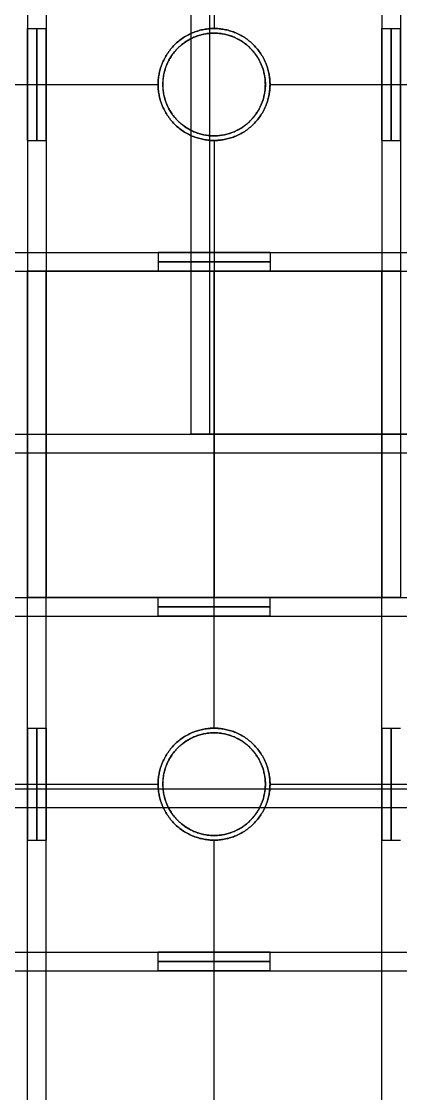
# Model space of a CAD drawing. Header units: millimetres. Extents: x -6529 to 809, y -8611 to 207.
# Drawn here: x 92.9 to 133.5, y -8023.7 to -7908.7 of the extents above; entities that cross this region are included whole.
import ezdxf

# ---------------------------------------------------------------- set-up
doc = ezdxf.new("R2010")
doc.units = ezdxf.units.MM
doc.header["$MEASUREMENT"] = 0
doc.layers.add('platen', color=7, linetype='Continuous', true_color=0x007f00)
doc.layers.add('staal', color=5, linetype='Continuous', true_color=0x0000ff)

# ---------------------------------------------------------------- blocks, each defined once
blk = doc.blocks.new('top plaat')
at = {"layer": 'platen'}
for p, q in [((620.5, -575), (620.5, -575, 18)), ((615, -580.5), (615, -580.5, 18)), ((626, -580.5), (626, -580.5, 18)), ((620.5, -586), (620.5, -586, 18)), ((0, -618), (1316, -618)), ((0, -618, 18), (1316, -618, 18)), ((620.5, -650), (620.5, -650, 18)), ((615, -655.5), (615, -655.5, 18)), ((626, -655.5), (626, -655.5, 18)), ((620.5, -661), (620.5, -661, 18))]:
    blk.add_line(p, q, dxfattribs=at)
for centre in [(620.5, -580.5, 9), (620.5, -655.5, 9)]:
    blk.add_circle(centre, 5.5, dxfattribs=at)
for points in [[(626, -580.5), (626, -586), (620.5, -586), (615, -586), (615, -580.5), (615, -575), (620.5, -575), (626, -575), (626, -580.5)], [(626, -580.5, 18), (626, -586, 18), (620.5, -586, 18), (615, -586, 18), (615, -580.5, 18), (615, -575, 18), (620.5, -575, 18), (626, -575, 18), (626, -580.5, 18)], [(620.5, -650), (626, -650), (626, -655.5), (626, -661), (620.5, -661), (615, -661), (615, -655.5), (615, -650), (620.5, -650)], [(620.5, -650, 18), (626, -650, 18), (626, -655.5, 18), (626, -661, 18), (620.5, -661, 18), (615, -661, 18), (615, -655.5, 18), (615, -650, 18), (620.5, -650, 18)]]:
    blk.add_rational_spline(points, [1, 0.707106781187, 1, 0.707106781187, 1, 0.707106781187, 1, 0.707106781187, 1], degree=2, knots=[-37.699112, -37.699112, -37.699112, -28.274334, -28.274334, -18.849556, -18.849556, -9.424778, -9.424778, 0, 0, 0], dxfattribs=at)
blk = doc.blocks.new('plaat base')
at = {"layer": 'platen'}
for p, q in [((58, -600), (1258, -600)), ((58, -600, 18), (1258, -600, 18))]:
    blk.add_line(p, q, dxfattribs=at)

msp = doc.modelspace()

# ---------------------------------------------------------------- linework, layer by layer
at = {"layer": 'staal'}
for p, q in [((93.53, -7909.5, 20), (95.53, -7909.5, 20)), ((113.53, -7909.5, 1954), (113.53, -7909.5, 1952)), ((113.53, -7909.5, 1992), (113.53, -7909.5, 1990)), ((113.53, -7909.5, 2), (113.53, -7909.5)), ((113.53, -7909.5, 40), (113.53, -7909.5, 38)), ((131.53, -7909.5, 20), (133.53, -7909.5, 20)), ((93.53, -7915.5, 26), (95.53, -7915.5, 26)), ((93.53, -7915.5, 14), (95.53, -7915.5, 14)), ((107.53, -7915.5, 1954), (107.53, -7915.5, 1952)), ((107.53, -7915.5, 1992), (107.53, -7915.5, 1990)), ((107.53, -7915.5, 2), (107.53, -7915.5)), ((107.53, -7915.5, 40), (107.53, -7915.5, 38)), ((119.53, -7915.5, 1954), (119.53, -7915.5, 1952)), ((119.53, -7915.5, 1992), (119.53, -7915.5, 1990)), ((119.53, -7915.5, 2), (119.53, -7915.5)), ((119.53, -7915.5, 40), (119.53, -7915.5, 38)), ((131.53, -7915.5, 26), (133.53, -7915.5, 26)), ((131.53, -7915.5, 14), (133.53, -7915.5, 14)), ((93.53, -7921.5, 20), (95.53, -7921.5, 20)), ((113.53, -7921.5, 1954), (113.53, -7921.5, 1952)), ((113.53, -7921.5, 1992), (113.53, -7921.5, 1990)), ((113.53, -7921.5, 2), (113.53, -7921.5)), ((113.53, -7921.5, 40), (113.53, -7921.5, 38)), ((131.53, -7921.5, 20), (133.53, -7921.5, 20)), ((107.53, -7933.5, 1972), (107.53, -7935.5, 1972)), ((113.53, -7933.5, 1978), (113.53, -7935.5, 1978)), ((113.53, -7933.5, 1966), (113.53, -7935.5, 1966)), ((119.53, -7933.5, 1972), (119.53, -7935.5, 1972)), ((93.53, -7935.5, 1972), (95.53, -7935.5, 1972)), ((113.53, -7935.5, 1992), (113.53, -7935.5, 1990)), ((113.53, -7935.5, 1954), (113.53, -7935.5, 1952)), ((131.53, -7935.5, 1972), (133.53, -7935.5, 1972)), ((93.53, -7970.5, 20), (95.53, -7970.5, 20)), ((107.53, -7972.5, 20), (107.53, -7970.5, 20)), ((113.53, -7970.5, 40), (113.53, -7970.5, 38)), ((113.53, -7970.5, 2), (113.53, -7970.5)), ((113.53, -7972.5, 26), (113.53, -7970.5, 26)), ((113.53, -7972.5, 14), (113.53, -7970.5, 14)), ((119.53, -7972.5, 20), (119.53, -7970.5, 20)), ((131.53, -7970.5, 20), (133.53, -7970.5, 20)), ((93.53, -7984.5, 1972), (95.53, -7984.5, 1972)), ((113.53, -7984.5, 1954), (113.53, -7984.5, 1952)), ((113.53, -7984.5, 1992), (113.53, -7984.5, 1990)), ((113.53, -7984.5, 2), (113.53, -7984.5)), ((113.53, -7984.5, 40), (113.53, -7984.5, 38)), ((131.53, -7984.5, 1972), (133.53, -7984.5, 1972)), ((93.53, -7990.5, 1978), (95.53, -7990.5, 1978)), ((93.53, -7990.5, 1966), (95.53, -7990.5, 1966)), ((107.53, -7990.5, 1954), (107.53, -7990.5, 1952)), ((107.53, -7990.5, 1992), (107.53, -7990.5, 1990)), ((107.53, -7990.5, 2), (107.53, -7990.5)), ((107.53, -7990.5, 40), (107.53, -7990.5, 38)), ((119.53, -7990.5, 1954), (119.53, -7990.5, 1952)), ((119.53, -7990.5, 1992), (119.53, -7990.5, 1990)), ((119.53, -7990.5, 2), (119.53, -7990.5)), ((119.53, -7990.5, 40), (119.53, -7990.5, 38)), ((131.53, -7990.5, 1978), (133.53, -7990.5, 1978)), ((131.53, -7990.5, 1966), (133.53, -7990.5, 1966)), ((93.53, -7996.5, 1972), (95.53, -7996.5, 1972)), ((113.53, -7996.5, 1954), (113.53, -7996.5, 1952)), ((113.53, -7996.5, 1992), (113.53, -7996.5, 1990)), ((113.53, -7996.5, 2), (113.53, -7996.5)), ((113.53, -7996.5, 40), (113.53, -7996.5, 38)), ((131.53, -7996.5, 1972), (133.53, -7996.5, 1972)), ((107.53, -8010.5, 20), (107.53, -8008.5, 20)), ((113.53, -8010.5, 26), (113.53, -8008.5, 26)), ((113.53, -8010.5, 14), (113.53, -8008.5, 14)), ((119.53, -8010.5, 20), (119.53, -8008.5, 20))]:
    msp.add_line(p, q, dxfattribs=at)
for points in [[(93.53, -7335), (93.53, -7652.75), (93.53, -7970.5)], [(93.53, -7335, 40), (93.53, -7652.75, 40), (93.53, -7970.5, 40)], [(95.53, -7335, 2), (95.53, -7652.75, 2), (95.53, -7970.5, 2)], [(95.53, -7335, 38), (95.53, -7652.75, 38), (95.53, -7970.5, 38)], [(111.03, -7335, 40), (111.03, -7644, 40), (111.03, -7953, 40)], [(111.03, -7335), (111.03, -7644), (111.03, -7953)], [(113.03, -7335, 2), (113.03, -7644, 2), (113.03, -7953, 2)], [(113.03, -7335, 38), (113.03, -7644, 38), (113.03, -7953, 38)], [(131.53, -7335, 2), (131.53, -7652.75, 2), (131.53, -7970.5, 2)], [(131.53, -7335, 38), (131.53, -7652.75, 38), (131.53, -7970.5, 38)], [(133.53, -7335), (133.53, -7652.75), (133.53, -7970.5)], [(133.53, -7335, 40), (133.53, -7652.75, 40), (133.53, -7970.5, 40)], [(93.53, -7846.5, 20), (93.53, -7878, 20), (93.53, -7909.5, 20)], [(95.53, -7846.5, 20), (95.53, -7878, 20), (95.53, -7909.5, 20)], [(113.53, -7846.5), (113.53, -7878), (113.53, -7909.5)], [(113.53, -7846.5, 40), (113.53, -7878, 40), (113.53, -7909.5, 40)], [(113.53, -7846.5, 2), (113.53, -7878, 2), (113.53, -7909.5, 2)], [(113.53, -7846.5, 38), (113.53, -7878, 38), (113.53, -7909.5, 38)], [(131.53, -7846.5, 20), (131.53, -7878, 20), (131.53, -7909.5, 20)], [(133.53, -7846.5, 20), (133.53, -7878, 20), (133.53, -7909.5, 20)], [(44.53, -7915.5, 1952), (76.03, -7915.5, 1952), (107.53, -7915.5, 1952)], [(44.53, -7915.5, 1992), (76.03, -7915.5, 1992), (107.53, -7915.5, 1992)], [(44.53, -7915.5, 1954), (76.03, -7915.5, 1954), (107.53, -7915.5, 1954)], [(44.53, -7915.5, 1990), (76.03, -7915.5, 1990), (107.53, -7915.5, 1990)], [(119.53, -7915.5, 1952), (144.03, -7915.5, 1952), (168.53, -7915.5, 1952)], [(119.53, -7915.5, 1992), (144.03, -7915.5, 1992), (168.53, -7915.5, 1992)], [(119.53, -7915.5, 1954), (144.03, -7915.5, 1954), (168.53, -7915.5, 1954)], [(119.53, -7915.5, 1990), (144.03, -7915.5, 1990), (168.53, -7915.5, 1990)], [(93.53, -7921.5, 20), (93.53, -7946, 20), (93.53, -7970.5, 20)], [(95.53, -7921.5, 20), (95.53, -7946, 20), (95.53, -7970.5, 20)], [(113.53, -7921.5), (113.53, -7946), (113.53, -7970.5)], [(113.53, -7921.5, 40), (113.53, -7946, 40), (113.53, -7970.5, 40)], [(113.53, -7921.5, 2), (113.53, -7946, 2), (113.53, -7970.5, 2)], [(113.53, -7921.5, 38), (113.53, -7946, 38), (113.53, -7970.5, 38)], [(131.53, -7921.5, 20), (131.53, -7946, 20), (131.53, -7970.5, 20)], [(133.53, -7921.5, 20), (133.53, -7946, 20), (133.53, -7970.5, 20)], [(-466.97, -7933.5, 1954), (-149.22, -7933.5, 1954), (168.53, -7933.5, 1954)], [(-466.97, -7933.5, 1990), (-149.22, -7933.5, 1990), (168.53, -7933.5, 1990)], [(44.53, -7933.5, 1972), (76.03, -7933.5, 1972), (107.53, -7933.5, 1972)], [(119.53, -7933.5, 1972), (144.03, -7933.5, 1972), (168.53, -7933.5, 1972)], [(-466.97, -7935.5, 1952), (-149.22, -7935.5, 1952), (168.53, -7935.5, 1952)], [(-466.97, -7935.5, 1992), (-149.22, -7935.5, 1992), (168.53, -7935.5, 1992)], [(44.53, -7935.5, 1972), (76.03, -7935.5, 1972), (107.53, -7935.5, 1972)], [(93.53, -7935.5, 1952), (113.53, -7935.5, 1952), (133.53, -7935.5, 1952)], [(93.53, -8571, 1952), (93.53, -8253.25, 1952), (93.53, -7935.5, 1952)], [(93.53, -8571, 1992), (93.53, -8253.25, 1992), (93.53, -7935.5, 1992)], [(133.53, -7935.5, 1992), (113.53, -7935.5, 1992), (93.53, -7935.5, 1992)], [(93.53, -7935.5, 1992), (93.53, -7935.5, 1972), (93.53, -7935.5, 1952)], [(93.53, -7984.5, 1972), (93.53, -7960, 1972), (93.53, -7935.5, 1972)], [(95.53, -8571, 1954), (95.53, -8253.25, 1954), (95.53, -7935.5, 1954)], [(131.53, -7935.5, 1954), (113.53, -7935.5, 1954), (95.53, -7935.5, 1954)], [(95.53, -8571, 1990), (95.53, -8253.25, 1990), (95.53, -7935.5, 1990)], [(95.53, -7935.5, 1954), (95.53, -7935.5, 1972), (95.53, -7935.5, 1990)], [(95.53, -7935.5, 1990), (113.53, -7935.5, 1990), (131.53, -7935.5, 1990)], [(95.53, -7984.5, 1972), (95.53, -7960, 1972), (95.53, -7935.5, 1972)], [(113.53, -7984.5, 1952), (113.53, -7960, 1952), (113.53, -7935.5, 1952)], [(113.53, -7984.5, 1992), (113.53, -7960, 1992), (113.53, -7935.5, 1992)], [(113.53, -7984.5, 1954), (113.53, -7960, 1954), (113.53, -7935.5, 1954)], [(113.53, -7984.5, 1990), (113.53, -7960, 1990), (113.53, -7935.5, 1990)], [(119.53, -7935.5, 1972), (144.03, -7935.5, 1972), (168.53, -7935.5, 1972)], [(131.53, -8571, 1954), (131.53, -8253.25, 1954), (131.53, -7935.5, 1954)], [(131.53, -7935.5, 1990), (131.53, -7935.5, 1972), (131.53, -7935.5, 1954)], [(131.53, -8571, 1990), (131.53, -8253.25, 1990), (131.53, -7935.5, 1990)], [(131.53, -7984.5, 1972), (131.53, -7960, 1972), (131.53, -7935.5, 1972)], [(-466.97, -7953, 40), (-157.97, -7953, 40), (151.03, -7953, 40)], [(-466.97, -7953), (-157.97, -7953), (151.03, -7953)], [(151.03, -7953, 40), (131.03, -7953, 40), (111.03, -7953, 40)], [(111.03, -7953, 40), (111.03, -7953, 20), (111.03, -7953)], [(111.03, -7953), (131.03, -7953), (151.03, -7953)], [(149.03, -7953, 2), (131.03, -7953, 2), (113.03, -7953, 2)], [(113.03, -7953, 2), (113.03, -7953, 20), (113.03, -7953, 38)], [(113.03, -7953, 38), (131.03, -7953, 38), (149.03, -7953, 38)], [(-466.97, -7955, 2), (-157.97, -7955, 2), (151.03, -7955, 2)], [(-466.97, -7955, 38), (-157.97, -7955, 38), (151.03, -7955, 38)], [(-466.97, -7970.5), (-149.22, -7970.5), (168.53, -7970.5)], [(-466.97, -7970.5, 40), (-149.22, -7970.5, 40), (168.53, -7970.5, 40)], [(44.53, -7970.5, 20), (76.03, -7970.5, 20), (107.53, -7970.5, 20)], [(93.53, -7970.5), (113.53, -7970.5), (133.53, -7970.5)], [(133.53, -7970.5, 40), (113.53, -7970.5, 40), (93.53, -7970.5, 40)], [(93.53, -7970.5, 40), (93.53, -7970.5, 20), (93.53, -7970.5)], [(131.53, -7970.5, 2), (113.53, -7970.5, 2), (95.53, -7970.5, 2)], [(95.53, -7970.5, 2), (95.53, -7970.5, 20), (95.53, -7970.5, 38)], [(95.53, -7970.5, 38), (113.53, -7970.5, 38), (131.53, -7970.5, 38)], [(119.53, -7970.5, 20), (144.03, -7970.5, 20), (168.53, -7970.5, 20)], [(131.53, -7970.5, 38), (131.53, -7970.5, 20), (131.53, -7970.5, 2)], [(133.53, -7970.5), (133.53, -7970.5, 20), (133.53, -7970.5, 40)], [(-466.97, -7972.5, 2), (-149.22, -7972.5, 2), (168.53, -7972.5, 2)], [(-466.97, -7972.5, 38), (-149.22, -7972.5, 38), (168.53, -7972.5, 38)], [(44.53, -7972.5, 20), (76.03, -7972.5, 20), (107.53, -7972.5, 20)], [(119.53, -7972.5, 20), (144.03, -7972.5, 20), (168.53, -7972.5, 20)], [(44.53, -7990.5), (76.03, -7990.5), (107.53, -7990.5)], [(44.53, -7990.5, 40), (76.03, -7990.5, 40), (107.53, -7990.5, 40)], [(44.53, -7990.5, 2), (76.03, -7990.5, 2), (107.53, -7990.5, 2)], [(44.53, -7990.5, 38), (76.03, -7990.5, 38), (107.53, -7990.5, 38)], [(119.53, -7990.5), (144.03, -7990.5), (168.53, -7990.5)], [(119.53, -7990.5, 40), (144.03, -7990.5, 40), (168.53, -7990.5, 40)], [(119.53, -7990.5, 2), (144.03, -7990.5, 2), (168.53, -7990.5, 2)], [(119.53, -7990.5, 38), (144.03, -7990.5, 38), (168.53, -7990.5, 38)], [(-466.97, -7991, 2), (-157.97, -7991, 2), (151.03, -7991, 2)], [(-466.97, -7991, 38), (-157.97, -7991, 38), (151.03, -7991, 38)], [(-466.97, -7993, 40), (-157.97, -7993, 40), (151.03, -7993, 40)], [(-466.97, -7993), (-157.97, -7993), (151.03, -7993)], [(93.53, -8059.5, 1972), (93.53, -8028, 1972), (93.53, -7996.5, 1972)], [(95.53, -8059.5, 1972), (95.53, -8028, 1972), (95.53, -7996.5, 1972)], [(113.53, -8059.5, 1952), (113.53, -8028, 1952), (113.53, -7996.5, 1952)], [(113.53, -8059.5, 1992), (113.53, -8028, 1992), (113.53, -7996.5, 1992)], [(113.53, -8059.5, 1954), (113.53, -8028, 1954), (113.53, -7996.5, 1954)], [(113.53, -8059.5, 1990), (113.53, -8028, 1990), (113.53, -7996.5, 1990)], [(131.53, -8059.5, 1972), (131.53, -8028, 1972), (131.53, -7996.5, 1972)], [(-466.97, -8008.5, 2), (-149.22, -8008.5, 2), (168.53, -8008.5, 2)], [(-466.97, -8008.5, 38), (-149.22, -8008.5, 38), (168.53, -8008.5, 38)], [(44.53, -8008.5, 20), (76.03, -8008.5, 20), (107.53, -8008.5, 20)], [(119.53, -8008.5, 20), (144.03, -8008.5, 20), (168.53, -8008.5, 20)], [(-466.97, -8010.5), (-149.22, -8010.5), (168.53, -8010.5)], [(-466.97, -8010.5, 40), (-149.22, -8010.5, 40), (168.53, -8010.5, 40)], [(44.53, -8010.5, 20), (76.03, -8010.5, 20), (107.53, -8010.5, 20)], [(119.53, -8010.5, 20), (144.03, -8010.5, 20), (168.53, -8010.5, 20)]]:
    msp.add_open_spline(points, degree=2, dxfattribs=at)
for points, weights, knots in [([(93.53, -7915.5, 26), (93.53, -7921.5, 26), (93.53, -7921.5, 20), (93.53, -7921.5, 14), (93.53, -7915.5, 14), (93.53, -7909.5, 14), (93.53, -7909.5, 20), (93.53, -7909.5, 26), (93.53, -7915.5, 26)], [1, 0.707106781187, 1, 0.707106781187, 1, 0.707106781187, 1, 0.707106781187, 1], [0, 0, 0, 7.853982, 7.853982, 15.707963, 15.707963, 23.561945, 23.561945, 31.415927, 31.415927, 31.415927]), ([(94.53, -7915.5, 26), (94.53, -7921.5, 26), (94.53, -7921.5, 20), (94.53, -7921.5, 14), (94.53, -7915.5, 14), (94.53, -7909.5, 14), (94.53, -7909.5, 20), (94.53, -7909.5, 26), (94.53, -7915.5, 26)], [1, 0.707106781187, 1, 0.707106781187, 1, 0.707106781187, 1, 0.707106781187, 1], [0, 0, 0, 7.853982, 7.853982, 15.707963, 15.707963, 23.561945, 23.561945, 31.415927, 31.415927, 31.415927]), ([(95.53, -7915.5, 26), (95.53, -7909.5, 26), (95.53, -7909.5, 20), (95.53, -7909.5, 14), (95.53, -7915.5, 14), (95.53, -7921.5, 14), (95.53, -7921.5, 20), (95.53, -7921.5, 26), (95.53, -7915.5, 26)], [1, 0.707106781187, 1, 0.707106781187, 1, 0.707106781187, 1, 0.707106851018, 0.999999860338], [-31.415927, -31.415927, -31.415927, -23.561944, -23.561944, -15.707962, -15.707962, -7.85398, -7.85398, 0, 0, 0]), ([(113.53, -7921.5, 1952), (107.53, -7921.5, 1952), (107.53, -7915.5, 1952), (107.53, -7909.5, 1952), (113.53, -7909.5, 1952), (119.53, -7909.5, 1952), (119.53, -7915.5, 1952), (119.53, -7921.5, 1952), (113.53, -7921.5, 1952)], [1, 0.707106781187, 1, 0.707106781187, 1, 0.707106781187, 1, 0.707106781187, 1], [-31.415927, -31.415927, -31.415927, -23.561945, -23.561945, -15.707963, -15.707963, -7.853982, -7.853982, 0, 0, 0]), ([(113.53, -7921.5, 1992), (119.53, -7921.5, 1992), (119.53, -7915.5, 1992), (119.53, -7909.5, 1992), (113.53, -7909.5, 1992), (107.53, -7909.5, 1992), (107.53, -7915.5, 1992), (107.53, -7921.5, 1992), (113.53, -7921.5, 1992)], [1, 0.707106781187, 1, 0.707106781187, 1, 0.707106781187, 1, 0.707106781187, 1], [0, 0, 0, 7.853982, 7.853982, 15.707963, 15.707963, 23.561945, 23.561945, 31.415927, 31.415927, 31.415927]), ([(113.53, -7921.5, 1954), (119.53, -7921.5, 1954), (119.53, -7915.5, 1954), (119.53, -7909.5, 1954), (113.53, -7909.5, 1954), (107.53, -7909.5, 1954), (107.53, -7915.5, 1954), (107.53, -7921.5, 1954), (113.53, -7921.5, 1954)], [1, 0.707106781187, 1, 0.707106781187, 1, 0.707106781187, 1, 0.707106781187, 1], [0, 0, 0, 7.853982, 7.853982, 15.707963, 15.707963, 23.561945, 23.561945, 31.415927, 31.415927, 31.415927]), ([(113.53, -7921.5, 1990), (107.53, -7921.5, 1990), (107.53, -7915.5, 1990), (107.53, -7909.5, 1990), (113.53, -7909.5, 1990), (119.53, -7909.5, 1990), (119.53, -7915.5, 1990), (119.53, -7921.5, 1990), (113.53, -7921.5, 1990)], [1, 0.707106781187, 1, 0.707106781187, 1, 0.707106781187, 1, 0.707106781187, 1], [-31.415927, -31.415927, -31.415927, -23.561945, -23.561945, -15.707963, -15.707963, -7.853982, -7.853982, 0, 0, 0]), ([(113.53, -7921.5, 1953), (119.53, -7921.5, 1953), (119.53, -7915.5, 1953), (119.53, -7909.5, 1953), (113.53, -7909.5, 1953), (107.53, -7909.5, 1953), (107.53, -7915.5, 1953), (107.53, -7921.5, 1953), (113.53, -7921.5, 1953)], [1, 0.707106781187, 1, 0.707106781187, 1, 0.707106781187, 1, 0.707106781187, 1], [0, 0, 0, 7.853982, 7.853982, 15.707963, 15.707963, 23.561945, 23.561945, 31.415927, 31.415927, 31.415927]), ([(113.53, -7921.5, 1991), (119.53, -7921.5, 1991), (119.53, -7915.5, 1991), (119.53, -7909.5, 1991), (113.53, -7909.5, 1991), (107.53, -7909.5, 1991), (107.53, -7915.5, 1991), (107.53, -7921.5, 1991), (113.53, -7921.5, 1991)], [1, 0.707106781187, 1, 0.707106781187, 1, 0.707106781187, 1, 0.707106781187, 1], [0, 0, 0, 7.853982, 7.853982, 15.707963, 15.707963, 23.561945, 23.561945, 31.415927, 31.415927, 31.415927]), ([(119.53, -7915.5), (119.53, -7909.5), (113.53, -7909.5), (107.53, -7909.5), (107.53, -7915.5), (107.53, -7921.5), (113.53, -7921.5), (119.53, -7921.5), (119.53, -7915.5)], [1, 0.707106781187, 1, 0.707106781187, 1, 0.707106781187, 1, 0.707106781187, 1], [-31.415927, -31.415927, -31.415927, -23.561945, -23.561945, -15.707963, -15.707963, -7.853982, -7.853982, 0, 0, 0]), ([(119.53, -7915.5, 40), (119.53, -7921.5, 40), (113.53, -7921.5, 40), (107.53, -7921.5, 40), (107.53, -7915.5, 40), (107.53, -7909.5, 40), (113.53, -7909.5, 40), (119.53, -7909.5, 40), (119.53, -7915.5, 40)], [1, 0.707106781187, 1, 0.707106781187, 1, 0.707106781187, 1, 0.707106781187, 1], [0, 0, 0, 7.853982, 7.853982, 15.707963, 15.707963, 23.561945, 23.561945, 31.415927, 31.415927, 31.415927]), ([(119.53, -7915.5, 2), (119.53, -7921.5, 2), (113.53, -7921.5, 2), (107.53, -7921.5, 2), (107.53, -7915.5, 2), (107.53, -7909.5, 2), (113.53, -7909.5, 2), (119.53, -7909.5, 2), (119.53, -7915.5, 2)], [1, 0.707106781187, 1, 0.707106781187, 1, 0.707106781187, 1, 0.707106781187, 1], [0, 0, 0, 7.853982, 7.853982, 15.707963, 15.707963, 23.561945, 23.561945, 31.415927, 31.415927, 31.415927]), ([(119.53, -7915.5, 38), (119.53, -7909.5, 38), (113.53, -7909.5, 38), (107.53, -7909.5, 38), (107.53, -7915.5, 38), (107.53, -7921.5, 38), (113.53, -7921.5, 38), (119.53, -7921.5, 38), (119.53, -7915.5, 38)], [1, 0.707106781187, 1, 0.707106781187, 1, 0.707106781187, 1, 0.707106781187, 1], [-31.415927, -31.415927, -31.415927, -23.561945, -23.561945, -15.707963, -15.707963, -7.853982, -7.853982, 0, 0, 0]), ([(119.53, -7915.5, 1), (119.53, -7921.5, 1), (113.53, -7921.5, 1), (107.53, -7921.5, 1), (107.53, -7915.5, 1), (107.53, -7909.5, 1), (113.53, -7909.5, 1), (119.53, -7909.5, 1), (119.53, -7915.5, 1)], [1, 0.707106781187, 1, 0.707106781187, 1, 0.707106781187, 1, 0.707106781187, 1], [0, 0, 0, 7.853982, 7.853982, 15.707963, 15.707963, 23.561945, 23.561945, 31.415927, 31.415927, 31.415927]), ([(119.53, -7915.5, 39), (119.53, -7921.5, 39), (113.53, -7921.5, 39), (107.53, -7921.5, 39), (107.53, -7915.5, 39), (107.53, -7909.5, 39), (113.53, -7909.5, 39), (119.53, -7909.5, 39), (119.53, -7915.5, 39)], [1, 0.707106781187, 1, 0.707106781187, 1, 0.707106781187, 1, 0.707106781187, 1], [0, 0, 0, 7.853982, 7.853982, 15.707963, 15.707963, 23.561945, 23.561945, 31.415927, 31.415927, 31.415927]), ([(131.53, -7915.5, 26), (131.53, -7921.5, 26), (131.53, -7921.5, 20), (131.53, -7921.5, 14), (131.53, -7915.5, 14), (131.53, -7909.5, 14), (131.53, -7909.5, 20), (131.53, -7909.5, 26), (131.53, -7915.5, 26)], [0.999999860338, 0.707106851018, 1, 0.707106781187, 1, 0.707106781187, 1, 0.707106851018, 0.999999860338], [0, 0, 0, 7.853981, 7.853981, 15.707963, 15.707963, 23.561946, 23.561946, 31.415927, 31.415927, 31.415927]), ([(132.53, -7915.5, 26), (132.53, -7921.5, 26), (132.53, -7921.5, 20), (132.53, -7921.5, 14), (132.53, -7915.5, 14), (132.53, -7909.5, 14), (132.53, -7909.5, 20), (132.53, -7909.5, 26), (132.53, -7915.5, 26)], [1, 0.707106781187, 1, 0.707106781187, 1, 0.707106781187, 1, 0.707106781187, 1], [0, 0, 0, 7.853982, 7.853982, 15.707963, 15.707963, 23.561945, 23.561945, 31.415927, 31.415927, 31.415927]), ([(133.53, -7915.5, 26), (133.53, -7909.5, 26), (133.53, -7909.5, 20), (133.53, -7909.5, 14), (133.53, -7915.5, 14), (133.53, -7921.5, 14), (133.53, -7921.5, 20), (133.53, -7921.5, 26), (133.53, -7915.5, 26)], [1, 0.707106781187, 1, 0.707106781187, 1, 0.707106781187, 1, 0.707106781187, 1], [-31.415927, -31.415927, -31.415927, -23.561945, -23.561945, -15.707963, -15.707963, -7.853982, -7.853982, 0, 0, 0]), ([(113.53, -7933.5, 1978), (119.53, -7933.5, 1978), (119.53, -7933.5, 1972), (119.53, -7933.5, 1966), (113.53, -7933.5, 1966), (107.53, -7933.5, 1966), (107.53, -7933.5, 1972), (107.53, -7933.5, 1978), (113.53, -7933.5, 1978)], [0.999999860338, 0.707106851018, 1, 0.707106781187, 1, 0.707106781187, 1, 0.707106851018, 0.999999860338], [0, 0, 0, 7.853981, 7.853981, 15.707963, 15.707963, 23.561946, 23.561946, 31.415927, 31.415927, 31.415927]), ([(113.53, -7934.5, 1978), (119.53, -7934.5, 1978), (119.53, -7934.5, 1972), (119.53, -7934.5, 1966), (113.53, -7934.5, 1966), (107.53, -7934.5, 1966), (107.53, -7934.5, 1972), (107.53, -7934.5, 1978), (113.53, -7934.5, 1978)], [1, 0.707106781187, 1, 0.707106781187, 1, 0.707106781187, 1, 0.707106781187, 1], [0, 0, 0, 7.853982, 7.853982, 15.707963, 15.707963, 23.561945, 23.561945, 31.415927, 31.415927, 31.415927]), ([(113.53, -7935.5, 1978), (107.53, -7935.5, 1978), (107.53, -7935.5, 1972), (107.53, -7935.5, 1966), (113.53, -7935.5, 1966), (119.53, -7935.5, 1966), (119.53, -7935.5, 1972), (119.53, -7935.5, 1978), (113.53, -7935.5, 1978)], [1, 0.707106781187, 1, 0.707106781187, 1, 0.707106781187, 1, 0.707106781187, 1], [-31.415927, -31.415927, -31.415927, -23.561945, -23.561945, -15.707963, -15.707963, -7.853982, -7.853982, 0, 0, 0]), ([(113.53, -7970.5, 26), (107.53, -7970.5, 26), (107.53, -7970.5, 20), (107.53, -7970.5, 14), (113.53, -7970.5, 14), (119.53, -7970.5, 14), (119.53, -7970.5, 20), (119.53, -7970.5, 26), (113.53, -7970.5, 26)], [1, 0.707106781187, 1, 0.707106781187, 1, 0.707106781187, 1, 0.707106781187, 1], [-31.415927, -31.415927, -31.415927, -23.561945, -23.561945, -15.707963, -15.707963, -7.853982, -7.853982, 0, 0, 0]), ([(113.53, -7971.5, 26), (119.53, -7971.5, 26), (119.53, -7971.5, 20), (119.53, -7971.5, 14), (113.53, -7971.5, 14), (107.53, -7971.5, 14), (107.53, -7971.5, 20), (107.53, -7971.5, 26), (113.53, -7971.5, 26)], [1, 0.707106781187, 1, 0.707106781187, 1, 0.707106781187, 1, 0.707106781187, 1], [0, 0, 0, 7.853982, 7.853982, 15.707963, 15.707963, 23.561945, 23.561945, 31.415927, 31.415927, 31.415927]), ([(113.53, -7972.5, 26), (119.53, -7972.5, 26), (119.53, -7972.5, 20), (119.53, -7972.5, 14), (113.53, -7972.5, 14), (107.53, -7972.5, 14), (107.53, -7972.5, 20), (107.53, -7972.5, 26), (113.53, -7972.5, 26)], [0.999999860338, 0.707106851018, 1, 0.707106781187, 1, 0.707106781187, 1, 0.707106851018, 0.999999860338], [0, 0, 0, 7.853981, 7.853981, 15.707963, 15.707963, 23.561946, 23.561946, 31.415927, 31.415927, 31.415927]), ([(93.53, -7990.5, 1978), (93.53, -7984.5, 1978), (93.53, -7984.5, 1972), (93.53, -7984.5, 1966), (93.53, -7990.5, 1966), (93.53, -7996.5, 1966), (93.53, -7996.5, 1972), (93.53, -7996.5, 1978), (93.53, -7990.5, 1978)], [1, 0.707106781187, 1, 0.707106781187, 1, 0.707106781187, 1, 0.707106781187, 1], [0, 0, 0, 7.853982, 7.853982, 15.707963, 15.707963, 23.561945, 23.561945, 31.415927, 31.415927, 31.415927]), ([(94.53, -7990.5, 1978), (94.53, -7984.5, 1978), (94.53, -7984.5, 1972), (94.53, -7984.5, 1966), (94.53, -7990.5, 1966), (94.53, -7996.5, 1966), (94.53, -7996.5, 1972), (94.53, -7996.5, 1978), (94.53, -7990.5, 1978)], [1, 0.707106781187, 1, 0.707106781187, 1, 0.707106781187, 1, 0.707106781187, 1], [0, 0, 0, 7.853982, 7.853982, 15.707963, 15.707963, 23.561945, 23.561945, 31.415927, 31.415927, 31.415927]), ([(95.53, -7990.5, 1978), (95.53, -7996.5, 1978), (95.53, -7996.5, 1972), (95.53, -7996.5, 1966), (95.53, -7990.5, 1966), (95.53, -7984.5, 1966), (95.53, -7984.5, 1972), (95.53, -7984.5, 1978), (95.53, -7990.5, 1978)], [1, 0.707106781187, 1, 0.707106781187, 1, 0.707106781187, 1, 0.707106851018, 0.999999860338], [-31.415927, -31.415927, -31.415927, -23.561944, -23.561944, -15.707962, -15.707962, -7.85398, -7.85398, 0, 0, 0]), ([(119.53, -7990.5, 1952), (119.53, -7996.5, 1952), (113.53, -7996.5, 1952), (107.53, -7996.5, 1952), (107.53, -7990.5, 1952), (107.53, -7984.5, 1952), (113.53, -7984.5, 1952), (119.53, -7984.5, 1952), (119.53, -7990.5, 1952)], [1, 0.707106781187, 1, 0.707106781187, 1, 0.707106781187, 1, 0.707106781187, 1], [-31.415927, -31.415927, -31.415927, -23.561945, -23.561945, -15.707963, -15.707963, -7.853982, -7.853982, 0, 0, 0]), ([(119.53, -7990.5, 1992), (119.53, -7984.5, 1992), (113.53, -7984.5, 1992), (107.53, -7984.5, 1992), (107.53, -7990.5, 1992), (107.53, -7996.5, 1992), (113.53, -7996.5, 1992), (119.53, -7996.5, 1992), (119.53, -7990.5, 1992)], [1, 0.707106781187, 1, 0.707106781187, 1, 0.707106781187, 1, 0.707106781187, 1], [0, 0, 0, 7.853982, 7.853982, 15.707963, 15.707963, 23.561945, 23.561945, 31.415927, 31.415927, 31.415927]), ([(119.53, -7990.5, 1954), (119.53, -7984.5, 1954), (113.53, -7984.5, 1954), (107.53, -7984.5, 1954), (107.53, -7990.5, 1954), (107.53, -7996.5, 1954), (113.53, -7996.5, 1954), (119.53, -7996.5, 1954), (119.53, -7990.5, 1954)], [1, 0.707106781187, 1, 0.707106781187, 1, 0.707106781187, 1, 0.707106781187, 1], [0, 0, 0, 7.853982, 7.853982, 15.707963, 15.707963, 23.561945, 23.561945, 31.415927, 31.415927, 31.415927]), ([(119.53, -7990.5, 1990), (119.53, -7996.5, 1990), (113.53, -7996.5, 1990), (107.53, -7996.5, 1990), (107.53, -7990.5, 1990), (107.53, -7984.5, 1990), (113.53, -7984.5, 1990), (119.53, -7984.5, 1990), (119.53, -7990.5, 1990)], [1, 0.707106781187, 1, 0.707106781187, 1, 0.707106781187, 1, 0.707106781187, 1], [-31.415927, -31.415927, -31.415927, -23.561945, -23.561945, -15.707963, -15.707963, -7.853982, -7.853982, 0, 0, 0]), ([(119.53, -7990.5, 1953), (119.53, -7984.5, 1953), (113.53, -7984.5, 1953), (107.53, -7984.5, 1953), (107.53, -7990.5, 1953), (107.53, -7996.5, 1953), (113.53, -7996.5, 1953), (119.53, -7996.5, 1953), (119.53, -7990.5, 1953)], [1, 0.707106781187, 1, 0.707106781187, 1, 0.707106781187, 1, 0.707106781187, 1], [0, 0, 0, 7.853982, 7.853982, 15.707963, 15.707963, 23.561945, 23.561945, 31.415927, 31.415927, 31.415927]), ([(119.53, -7990.5, 1991), (119.53, -7984.5, 1991), (113.53, -7984.5, 1991), (107.53, -7984.5, 1991), (107.53, -7990.5, 1991), (107.53, -7996.5, 1991), (113.53, -7996.5, 1991), (119.53, -7996.5, 1991), (119.53, -7990.5, 1991)], [1, 0.707106781187, 1, 0.707106781187, 1, 0.707106781187, 1, 0.707106781187, 1], [0, 0, 0, 7.853982, 7.853982, 15.707963, 15.707963, 23.561945, 23.561945, 31.415927, 31.415927, 31.415927]), ([(113.53, -7984.5), (107.53, -7984.5), (107.53, -7990.5), (107.53, -7996.5), (113.53, -7996.5), (119.53, -7996.5), (119.53, -7990.5), (119.53, -7984.5), (113.53, -7984.5)], [1, 0.707106781187, 1, 0.707106781187, 1, 0.707106781187, 1, 0.707106781187, 1], [-31.415927, -31.415927, -31.415927, -23.561945, -23.561945, -15.707963, -15.707963, -7.853982, -7.853982, 0, 0, 0]), ([(113.53, -7984.5, 40), (119.53, -7984.5, 40), (119.53, -7990.5, 40), (119.53, -7996.5, 40), (113.53, -7996.5, 40), (107.53, -7996.5, 40), (107.53, -7990.5, 40), (107.53, -7984.5, 40), (113.53, -7984.5, 40)], [1, 0.707106781187, 1, 0.707106781187, 1, 0.707106781187, 1, 0.707106781187, 1], [0, 0, 0, 7.853982, 7.853982, 15.707963, 15.707963, 23.561945, 23.561945, 31.415927, 31.415927, 31.415927]), ([(113.53, -7984.5, 2), (119.53, -7984.5, 2), (119.53, -7990.5, 2), (119.53, -7996.5, 2), (113.53, -7996.5, 2), (107.53, -7996.5, 2), (107.53, -7990.5, 2), (107.53, -7984.5, 2), (113.53, -7984.5, 2)], [1, 0.707106781187, 1, 0.707106781187, 1, 0.707106781187, 1, 0.707106781187, 1], [0, 0, 0, 7.853982, 7.853982, 15.707963, 15.707963, 23.561945, 23.561945, 31.415927, 31.415927, 31.415927]), ([(113.53, -7984.5, 38), (107.53, -7984.5, 38), (107.53, -7990.5, 38), (107.53, -7996.5, 38), (113.53, -7996.5, 38), (119.53, -7996.5, 38), (119.53, -7990.5, 38), (119.53, -7984.5, 38), (113.53, -7984.5, 38)], [1, 0.707106781187, 1, 0.707106781187, 1, 0.707106781187, 1, 0.707106781187, 1], [-31.415927, -31.415927, -31.415927, -23.561945, -23.561945, -15.707963, -15.707963, -7.853982, -7.853982, 0, 0, 0]), ([(113.53, -7984.5, 1), (119.53, -7984.5, 1), (119.53, -7990.5, 1), (119.53, -7996.5, 1), (113.53, -7996.5, 1), (107.53, -7996.5, 1), (107.53, -7990.5, 1), (107.53, -7984.5, 1), (113.53, -7984.5, 1)], [1, 0.707106781187, 1, 0.707106781187, 1, 0.707106781187, 1, 0.707106781187, 1], [0, 0, 0, 7.853982, 7.853982, 15.707963, 15.707963, 23.561945, 23.561945, 31.415927, 31.415927, 31.415927]), ([(113.53, -7984.5, 39), (119.53, -7984.5, 39), (119.53, -7990.5, 39), (119.53, -7996.5, 39), (113.53, -7996.5, 39), (107.53, -7996.5, 39), (107.53, -7990.5, 39), (107.53, -7984.5, 39), (113.53, -7984.5, 39)], [1, 0.707106781187, 1, 0.707106781187, 1, 0.707106781187, 1, 0.707106781187, 1], [0, 0, 0, 7.853982, 7.853982, 15.707963, 15.707963, 23.561945, 23.561945, 31.415927, 31.415927, 31.415927]), ([(131.53, -7990.5, 1978), (131.53, -7984.5, 1978), (131.53, -7984.5, 1972), (131.53, -7984.5, 1966), (131.53, -7990.5, 1966), (131.53, -7996.5, 1966), (131.53, -7996.5, 1972), (131.53, -7996.5, 1978), (131.53, -7990.5, 1978)], [0.999999860338, 0.707106851018, 1, 0.707106781187, 1, 0.707106781187, 1, 0.707106851018, 0.999999860338], [0, 0, 0, 7.853981, 7.853981, 15.707963, 15.707963, 23.561946, 23.561946, 31.415927, 31.415927, 31.415927]), ([(132.53, -7990.5, 1978), (132.53, -7984.5, 1978), (132.53, -7984.5, 1972), (132.53, -7984.5, 1966), (132.53, -7990.5, 1966), (132.53, -7996.5, 1966), (132.53, -7996.5, 1972), (132.53, -7996.5, 1978), (132.53, -7990.5, 1978)], [1, 0.707106781187, 1, 0.707106781187, 1, 0.707106781187, 1, 0.707106781187, 1], [0, 0, 0, 7.853982, 7.853982, 15.707963, 15.707963, 23.561945, 23.561945, 31.415927, 31.415927, 31.415927]), ([(113.53, -8008.5, 26), (107.53, -8008.5, 26), (107.53, -8008.5, 20), (107.53, -8008.5, 14), (113.53, -8008.5, 14), (119.53, -8008.5, 14), (119.53, -8008.5, 20), (119.53, -8008.5, 26), (113.53, -8008.5, 26)], [1, 0.707106781187, 1, 0.707106781187, 1, 0.707106781187, 1, 0.707106851018, 0.999999860338], [-31.415927, -31.415927, -31.415927, -23.561944, -23.561944, -15.707962, -15.707962, -7.85398, -7.85398, 0, 0, 0]), ([(113.53, -8009.5, 26), (119.53, -8009.5, 26), (119.53, -8009.5, 20), (119.53, -8009.5, 14), (113.53, -8009.5, 14), (107.53, -8009.5, 14), (107.53, -8009.5, 20), (107.53, -8009.5, 26), (113.53, -8009.5, 26)], [1, 0.707106781187, 1, 0.707106781187, 1, 0.707106781187, 1, 0.707106781187, 1], [0, 0, 0, 7.853982, 7.853982, 15.707963, 15.707963, 23.561945, 23.561945, 31.415927, 31.415927, 31.415927]), ([(113.53, -8010.5, 26), (119.53, -8010.5, 26), (119.53, -8010.5, 20), (119.53, -8010.5, 14), (113.53, -8010.5, 14), (107.53, -8010.5, 14), (107.53, -8010.5, 20), (107.53, -8010.5, 26), (113.53, -8010.5, 26)], [1, 0.707106781187, 1, 0.707106781187, 1, 0.707106781187, 1, 0.707106781187, 1], [0, 0, 0, 7.853982, 7.853982, 15.707963, 15.707963, 23.561945, 23.561945, 31.415927, 31.415927, 31.415927])]:
    msp.add_rational_spline(points, weights, degree=2, knots=knots, dxfattribs=at)

# ---------------------------------------------------------------- block references
at = {"layer": 'platen'}
for name, p in [('top plaat', (-506.97, -7335, 1992)), ('plaat base', (-506.97, -7353, 40))]:
    msp.add_blockref(name, p, dxfattribs=at)

doc.saveas('drawing.dxf')
